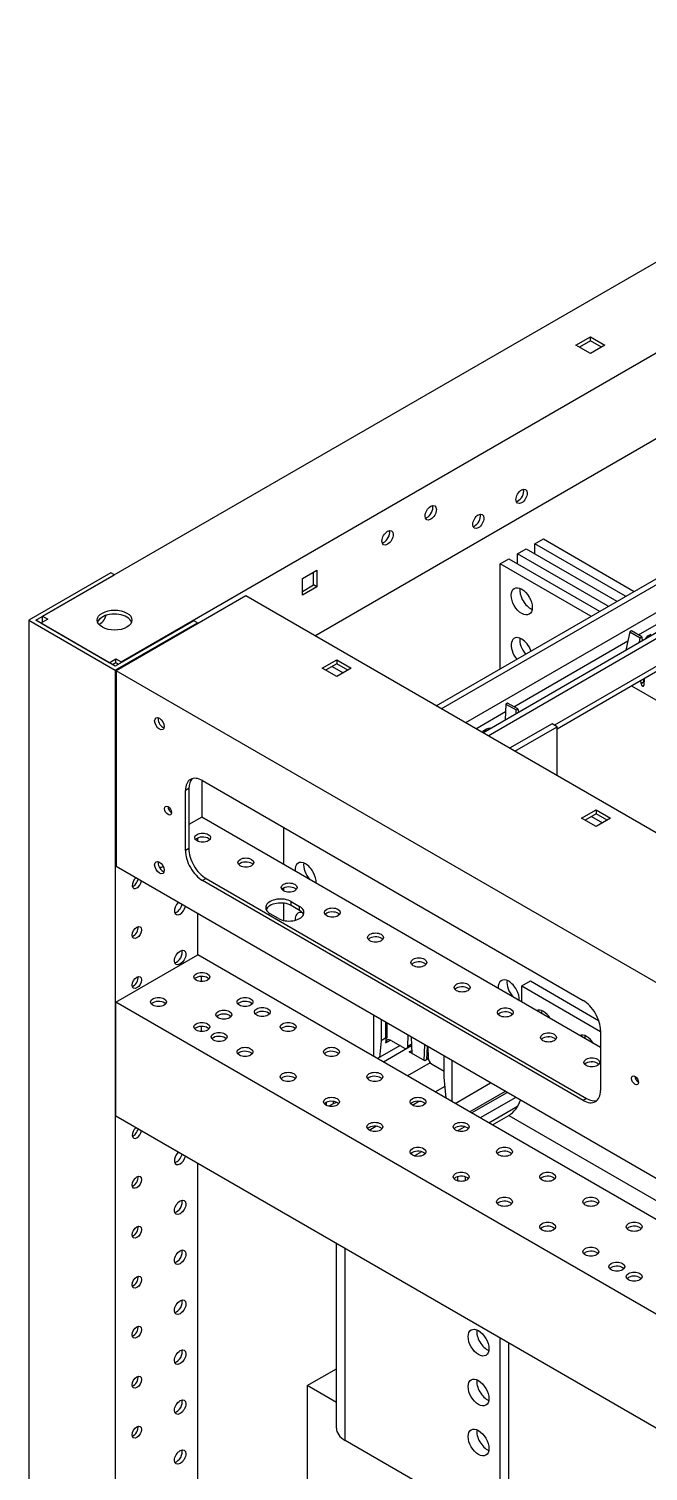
# Model space of a CAD drawing. Header units: millimetres. Extents: x -116965 to 323937, y 291661 to 566926.
# Drawn here: x -19678.8 to -19547.1, y 325486.2 to 325792.7 of the extents above; entities that cross this region are included whole.
import ezdxf

# ---------------------------------------------------------------- set-up
doc = ezdxf.new("R2010")
doc.units = ezdxf.units.MM
doc.layers.add('ALPHA', color=255, linetype='Continuous')

msp = doc.modelspace()

# ---------------------------------------------------------------- linework, layer by layer
at = {"layer": 'ALPHA'}
for p, q in [((-19675.863511, 325667.842446), (-19459.658541, 325792.668443)), ((-19659.170134, 325658.20452), (-19442.965164, 325783.030518)), ((-19617.988235, 325663.724037), (-19458.224529, 325755.963656)), ((-19592.212778, 325648.842571), (-19439.98683, 325736.730263)), ((-19591.109692, 325648.205703), (-19438.883744, 325736.093395)), ((-19437.780657, 325730.786167), (-19585.961954, 325645.233656)), ((-19582.284999, 325643.110765), (-19430.059051, 325730.998457)), ((-19581.181913, 325642.473897), (-19428.955965, 325730.361589)), ((-19562.50298, 325725.436482), (-19559.414337, 325727.21971)), ((-19559.414337, 325726.370554), (-19561.767589, 325725.011904)), ((-19559.414337, 325727.21971), (-19556.325695, 325725.436482)), ((-19559.414337, 325726.370554), (-19559.414337, 325727.21971)), ((-19557.061086, 325725.011904), (-19559.414337, 325726.370554)), ((-19559.414337, 325723.653253), (-19562.50298, 325725.436482)), ((-19556.325695, 325725.436482), (-19559.414337, 325723.653253)), ((-19571.254133, 325683.233407), (-19569.415656, 325684.294852)), ((-19569.415656, 325684.294852), (-19550.111641, 325673.149674)), ((-19574.931089, 325681.110515), (-19573.092611, 325682.171961)), ((-19574.931089, 325678.987624), (-19574.931089, 325681.110515)), ((-19555.627073, 325669.965337), (-19574.931089, 325681.110515)), ((-19573.092611, 325682.171961), (-19553.788596, 325671.026783)), ((-19571.254133, 325681.110515), (-19571.254133, 325683.233407)), ((-19551.950118, 325672.088228), (-19571.254133, 325683.233407)), ((-19620.635643, 325675.866974), (-19617.547, 325677.650203)), ((-19617.547, 325677.650203), (-19617.547, 325674.083746)), ((-19578.608044, 325678.987624), (-19576.769566, 325680.04907)), ((-19578.608044, 325656.697268), (-19578.608044, 325678.987624)), ((-19559.304029, 325667.842446), (-19578.608044, 325678.987624)), ((-19576.769566, 325680.04907), (-19557.465551, 325668.903892)), ((-19661.339537, 325677.077022), (-19678.805075, 325666.99329)), ((-19677.334293, 325666.99329), (-19660.604146, 325676.652444)), ((-19660.604146, 325676.652444), (-19661.339537, 325677.077022)), ((-19620.635643, 325672.300517), (-19620.635643, 325675.866974)), ((-19620.635643, 325673.149674), (-19618.282391, 325674.508324)), ((-19618.282391, 325674.508324), (-19618.282391, 325677.225625)), ((-19617.547, 325674.083746), (-19618.282391, 325674.508324)), ((-19632.659286, 325672.194373), (-19660.236451, 325656.27269)), ((-19412.04197, 325544.820906), (-19632.659286, 325672.194373)), ((-19617.547, 325674.083746), (-19620.635643, 325672.300517)), ((-19549.192402, 325663.915098), (-19531.516546, 325674.120257)), ((-19678.805075, 325666.99329), (-19660.420298, 325656.378834)), ((-19678.805075, 325666.99329), (-19678.805075, 325157.499423)), ((-19660.420298, 325657.227991), (-19677.334293, 325666.99329)), ((-19674.760424, 325667.205579), (-19676.231206, 325666.356422)), ((-19661.744002, 325657.992231), (-19676.231206, 325666.356422)), ((-19675.863511, 325666.568711), (-19675.863511, 325667.842446)), ((-19675.863511, 325667.842446), (-19674.760424, 325667.205579)), ((-19643.690152, 325666.887145), (-19660.420298, 325657.227991)), ((-19660.420298, 325656.378834), (-19642.954761, 325666.462567)), ((-19642.954761, 325666.462567), (-19643.690152, 325666.887145)), ((-19642.954761, 325666.462567), (-19642.954761, 325666.250278)), ((-19575.66648, 325648.630282), (-19551.468248, 325662.601137)), ((-19551.030879, 325664.551965), (-19551.898961, 325660.679996)), ((-19550.663184, 325664.764254), (-19551.030879, 325664.551965)), ((-19551.030879, 325664.551965), (-19548.824706, 325663.27823)), ((-19548.457011, 325663.490519), (-19550.663184, 325664.764254)), ((-19548.963884, 325662.348719), (-19548.824706, 325663.27823)), ((-19548.824706, 325663.27823), (-19548.457011, 325663.490519)), ((-19548.457011, 325663.490519), (-19548.426369, 325662.659054)), ((-19546.581764, 325664.000013), (-19547.133307, 325663.681579)), ((-19551.898961, 325660.679996), (-19551.899978, 325660.653565)), ((-19551.876579, 325660.667074), (-19551.898961, 325660.679996)), ((-19661.744002, 325657.992231), (-19660.27322, 325658.841388)), ((-19660.27322, 325657.992231), (-19661.008611, 325657.567653)), ((-19660.420298, 325656.378834), (-19660.420298, 325146.884968)), ((-19660.27322, 325658.841388), (-19659.170134, 325658.20452)), ((-19660.27322, 325657.992231), (-19660.27322, 325658.841388)), ((-19659.905525, 325657.779942), (-19660.27322, 325657.992231)), ((-19660.236451, 325656.27269), (-19660.236451, 325614.664024)), ((-19439.619135, 325528.899223), (-19660.236451, 325656.27269)), ((-19659.905525, 325657.525195), (-19659.905525, 325657.779942)), ((-19659.170134, 325658.20452), (-19659.170134, 325657.949773)), ((-19616.443914, 325656.803412), (-19613.355271, 325658.586641)), ((-19613.355271, 325655.020184), (-19616.443914, 325656.803412)), ((-19613.355271, 325657.737484), (-19615.708522, 325656.378834)), ((-19614.348049, 325657.164304), (-19611.994798, 325655.805653)), ((-19613.355271, 325658.586641), (-19613.355271, 325657.737484)), ((-19613.355271, 325658.586641), (-19610.266629, 325656.803412)), ((-19611.00202, 325656.378834), (-19613.355271, 325657.737484)), ((-19610.266629, 325656.803412), (-19613.355271, 325655.020184)), ((-19544.109442, 325657.933603), (-19567.025635, 325644.702933)), ((-19566.474092, 325643.96617), (-19544.21677, 325656.816441)), ((-19550.668596, 325653.091477), (-19544.507961, 325649.534633)), ((-19548.652328, 325653.505721), (-19548.679386, 325654.239949)), ((-19548.100784, 325653.824155), (-19548.652328, 325653.505721)), ((-19548.376816, 325653.042053), (-19548.048432, 325653.231645)), ((-19548.326209, 325653.012835), (-19548.376816, 325653.042053)), ((-19548.050263, 325653.172152), (-19548.326209, 325653.012835)), ((-19548.127842, 325654.558382), (-19548.100784, 325653.824155)), ((-19548.113295, 325654.163643), (-19548.021379, 325654.110575)), ((-19548.00542, 325654.629063), (-19548.050605, 325653.161035)), ((-19583.755781, 325643.959921), (-19577.478487, 325647.584118)), ((-19577.397306, 325649.204996), (-19577.56608, 325645.835234)), ((-19577.02961, 325649.417285), (-19577.397306, 325649.204996)), ((-19577.397306, 325649.204996), (-19575.228459, 325647.952812)), ((-19574.860764, 325648.165101), (-19577.02961, 325649.417285)), ((-19575.228459, 325647.952812), (-19574.860764, 325648.165101)), ((-19575.205868, 325647.197903), (-19575.228459, 325647.952812)), ((-19574.860764, 325648.165101), (-19574.683359, 325647.499573)), ((-19581.512839, 325643.832548), (-19582.064382, 325643.514114)), ((-19567.577178, 325645.021367), (-19576.585718, 325639.820283)), ((-19575.482632, 325639.183416), (-19566.474092, 325644.384499)), ((-19566.474092, 325644.384499), (-19567.577178, 325645.021367)), ((-19566.474092, 325633.982333), (-19566.474092, 325644.384499)), ((-19642.035522, 325633.021721), (-19642.035522, 325625.172335)), ((-19641.851674, 325632.920887), (-19560.958659, 325586.217283)), ((-19644.793239, 325631.222574), (-19645.52863, 325630.797996)), ((-19645.52863, 325618.06065), (-19645.52863, 325630.797996)), ((-19644.793239, 325631.222574), (-19644.793239, 325618.485228)), ((-19561.289585, 325624.960046), (-19558.200942, 325626.743274)), ((-19558.200942, 325625.894118), (-19560.554194, 325624.535467)), ((-19559.19372, 325625.320937), (-19556.840469, 325623.962287)), ((-19558.200942, 325626.743274), (-19558.200942, 325625.894118)), ((-19558.200942, 325626.743274), (-19555.1123, 325624.960046)), ((-19555.847691, 325624.535467), (-19558.200942, 325625.894118)), ((-19642.035522, 325625.172335), (-19644.793239, 325623.580166)), ((-19557.281703, 325576.239695), (-19642.035522, 325625.172335)), ((-19624.569985, 325615.088602), (-19624.569985, 325622.943299)), ((-19558.200942, 325623.176817), (-19561.289585, 325624.960046)), ((-19555.1123, 325624.960046), (-19558.200942, 325623.176817)), ((-19642.954761, 325620.710463), (-19642.954761, 325620.081197)), ((-19644.793239, 325618.485228), (-19645.52863, 325618.06065)), ((-19439.619135, 325487.290557), (-19660.236451, 325614.664024)), ((-19641.116283, 325612.116554), (-19641.851674, 325611.691976)), ((-19560.958659, 325564.988372), (-19641.851674, 325611.691976)), ((-19641.116283, 325612.116554), (-19560.223268, 325565.41295)), ((-19624.569985, 325609.466741), (-19624.569985, 325610.096007)), ((-19624.569985, 325603.195178), (-19624.569985, 325606.87617)), ((-19623.025663, 325606.384748), (-19623.025663, 325607.233905)), ((-19623.025663, 325607.233905), (-19621.260725, 325606.214917)), ((-19642.954761, 325604.686436), (-19642.954761, 325595.876437)), ((-19625.74661, 325603.62499), (-19627.511549, 325604.643978)), ((-19621.260725, 325605.365761), (-19623.025663, 325606.384748)), ((-19621.260725, 325605.365761), (-19621.260725, 325606.214917)), ((-19660.328375, 325585.845777), (-19642.862837, 325595.92951)), ((-19439.802983, 325478.692848), (-19642.862837, 325595.92951)), ((-19642.127446, 325590.231799), (-19642.127446, 325591.331198)), ((-19574.01185, 325589.295475), (-19572.173372, 325590.356921)), ((-19574.01185, 325585.898849), (-19574.01185, 325589.295475)), ((-19574.01185, 325589.295475), (-19557.281703, 325579.63632)), ((-19572.173372, 325590.356921), (-19557.675033, 325581.9863)), ((-19439.894907, 325458.578455), (-19660.328375, 325585.845777)), ((-19660.328375, 325561.644818), (-19660.328375, 325585.845777)), ((-19605.449817, 325574.329093), (-19605.449817, 325583.032946)), ((-19642.127446, 325579.617344), (-19642.127446, 325580.716742)), ((-19603.883434, 325582.128595), (-19603.883434, 325577.670523)), ((-19602.964196, 325581.597872), (-19602.964196, 325578.201246)), ((-19602.5965, 325578.201246), (-19602.5965, 325581.385583)), ((-19557.281703, 325579.84861), (-19557.281703, 325567.111263)), ((-19599.865886, 325576.624725), (-19604.645928, 325573.864967)), ((-19603.882974, 325577.670258), (-19604.22522, 325574.107863)), ((-19602.964196, 325578.201246), (-19603.883434, 325577.670523)), ((-19603.883434, 325577.670523), (-19603.882974, 325577.670258)), ((-19602.950739, 325578.208484), (-19603.882974, 325577.670258)), ((-19603.427492, 325573.161503), (-19597.437119, 325576.620046)), ((-19602.883708, 325577.226472), (-19602.785839, 325578.245179)), ((-19602.883708, 325577.226472), (-19601.901968, 325577.79328)), ((-19601.786664, 325577.733687), (-19598.963883, 325576.103954)), ((-19597.437612, 325576.633415), (-19598.443883, 325576.052444)), ((-19598.22894, 325576.499156), (-19598.157423, 325578.82268)), ((-19597.449253, 325576.949308), (-19598.22894, 325576.499156)), ((-19597.504397, 325578.445655), (-19597.376502, 325574.97519)), ((-19594.77066, 325573.470706), (-19594.642766, 325576.793492)), ((-19594.115203, 325576.488904), (-19594.226747, 325573.590906)), ((-19593.98974, 325576.416467), (-19593.918222, 325574.010361)), ((-19597.912059, 325575.284394), (-19597.398817, 325575.580714)), ((-19594.602799, 325573.373792), (-19597.912059, 325575.284394)), ((-19593.889303, 325573.785729), (-19594.602799, 325573.373792)), ((-19593.895319, 325573.814484), (-19594.211124, 325573.996814)), ((-19593.947002, 325574.978615), (-19594.168414, 325575.106447)), ((-19593.957639, 325575.336489), (-19594.15517, 325575.450533)), ((-19590.469902, 325569.926216), (-19590.469902, 325574.384288)), ((-19588.903519, 325573.479936), (-19588.903519, 325564.776083)), ((-19593.44974, 325572.978065), (-19598.279755, 325570.189455)), ((-19593.183279, 325572.766521), (-19590.469902, 325571.199951)), ((-19592.396626, 325566.792829), (-19590.303857, 325568.00109)), ((-19590.469902, 325569.926748), (-19590.470361, 325569.926482)), ((-19590.470361, 325569.926482), (-19590.469902, 325569.926216)), ((-19590.083898, 325565.457575), (-19590.470361, 325569.926482)), ((-19588.168128, 325564.351504), (-19580.630369, 325568.703431)), ((-19615.579829, 325564.550714), (-19615.579829, 325563.940006)), ((-19614.109047, 325564.255974), (-19614.994681, 325563.744653)), ((-19614.109047, 325564.775434), (-19614.109047, 325564.255974)), ((-19597.268592, 325563.979998), (-19595.867033, 325564.789189)), ((-19577.504957, 325566.898974), (-19585.042716, 325562.547047)), ((-19584.67502, 325562.334758), (-19577.137262, 325566.686685)), ((-19575.298784, 325565.625239), (-19582.836542, 325561.273312)), ((-19560.223268, 325565.41295), (-19560.958659, 325564.988372)), ((-19439.894907, 325434.377496), (-19660.328375, 325561.644818)), ((-19580.998065, 325560.211867), (-19574.89468, 325563.735658)), ((-19580.262674, 325559.787289), (-19576.769566, 325561.804035)), ((-19576.769566, 325561.804035), (-19530.807625, 325535.267896)), ((-19606.46098, 325558.672771), (-19605.059421, 325559.481961)), ((-19586.111853, 325559.382311), (-19587.650533, 325558.493953)), ((-19595.304241, 325554.075083), (-19596.842921, 325553.186726)), ((-19642.954761, 325551.614158), (-19642.954761, 325156.9687)), ((-19587.616584, 325547.869752), (-19587.616584, 325548.777601)), ((-19585.961954, 325547.929496), (-19585.961954, 325548.717858)), ((-19613.420599, 325495.357543), (-19613.420599, 325534.562602)), ((-19611.516793, 325492.703929), (-19611.516793, 325533.463439)), ((-19578.608044, 325473.704054), (-19578.608044, 325514.463563)), ((-19576.769566, 325474.7655), (-19576.769566, 325513.402118)), ((-19619.606095, 325504.379831), (-19613.420599, 325507.951028)), ((-19613.420599, 325500.808633), (-19619.606095, 325504.379831)), ((-19619.606095, 325504.379831), (-19619.606095, 325479.754294)), ((-19578.608044, 325473.704054), (-19611.516793, 325492.703929))]:
    msp.add_line(p, q, dxfattribs=at)
for centre, major_axis, start_param, end_param in [((-19574.048619, 325693.338368), (0.845, 1.463583), 2.3561944902, 8.6393797974), ((-19574.78401, 325693.762947), (0.845, 1.463583), 3.5917893435, 5.4977871438), ((-19574.78401, 325693.762947), (0.845, 1.463583), 5.4977871438, 5.8329886172), ((-19593.352634, 325689.835598), (0.845, 1.463583), 2.3561944902, 8.6393797974), ((-19594.088026, 325690.260176), (0.845, 1.463583), 3.5917893435, 5.4977871438), ((-19594.088026, 325690.260176), (0.845, 1.463583), 5.4977871438, 5.8329886172), ((-19583.241008, 325688.031141), (0.845, 1.463583), 2.3561944902, 8.6393797974), ((-19583.976399, 325688.455719), (0.845, 1.463583), 5.4977871438, 5.8329886172), ((-19583.976399, 325688.455719), (0.845, 1.463583), 3.5917893435, 5.4977871438), ((-19602.545023, 325684.52837), (0.845, 1.463583), 2.3561944902, 8.6393797974), ((-19603.280414, 325684.952948), (0.845, 1.463583), 3.5917893435, 5.4977871438), ((-19603.280414, 325684.952948), (0.845, 1.463583), 5.4977871438, 5.8329886172), ((-19574.01185, 325671.026783), (-1.586, 2.747033), 0.7853981634, 7.0685834706), ((-19572.173372, 325672.088228), (-1.586, 2.747033), 0.6182324985, 2.3561944902), ((-19660.567377, 325667.035747), (-3.692, 0), 2.3561944902, 8.6393797974), ((-19660.567377, 325666.186591), (-3.692, 0), 3.926990817, 6.0826591128), ((-19572.173372, 325672.088228), (-1.586, 2.747033), 2.3561944902, 2.5233601551), ((-19664.281101, 325668.16088), (0.845, 1.463583), 4.1806584906, 4.4973423241), ((-19664.281101, 325668.16088), (0.845, 1.463583), 4.1806584906, 4.4973423241), ((-19663.54571, 325667.736302), (0.845, 1.463583), 3.5682601432, 5.2319157667), ((-19660.567377, 325666.186591), (-3.692, 0), 3.342118848, 3.926990817), ((-19574.01185, 325660.412327), (-1.586, 2.747033), 5.4977871438, 8.147997263), ((-19572.173372, 325661.473773), (-1.586, 2.747033), 0.6182324985, 1.8648119558), ((-19574.01185, 325660.412327), (-1.586, 2.747033), 4.4183733513, 5.4977871438), ((-19545.515447, 325662.747507), (-2.288, 0), 5.4977871438, 6.048268686), ((-19548.376816, 325653.360486), (-0.195, 0.33775), 0.8288490588, 2.3561944902), ((-19548.326209, 325653.331268), (-0.195, 0.33775), 2.3561944902, 3.8920842319), ((-19547.825273, 325653.67892), (-0.195, 0.33775), 0.8288490588, 1.4798786113), ((-19651.044063, 325645.021367), (-0.715, 1.238416), 0.7853981634, 7.0685834706), ((-19650.308671, 325645.445945), (-0.715, 1.238416), 0.5401439777, 0.7853981634), ((-19650.308671, 325645.445945), (-0.715, 1.238416), 0.7853981634, 2.6014486759), ((-19580.446522, 325643.216909), (-1.508, 0), 4.8150711722, 6.1805031154), ((-19580.446522, 325642.580042), (-2.288, 0), 5.4977871438, 5.785845281), ((-19641.851674, 325628.675105), (-2.6, 4.503332), 5.4977871438, 7.0685834706), ((-19641.116283, 325629.099683), (-2.6, 4.503332), 0.1418970546, 0.7853981634), ((-19649.205585, 325626.552214), (-0.52, 0.900666), 0.7853981634, 7.0685834706), ((-19648.470194, 325626.976792), (-0.52, 0.900666), 0.7853981634, 2.3561944902), ((-19641.851674, 325620.820408), (-1.69, 0), 2.3561944902, 8.6393797974), ((-19641.851674, 325619.971252), (-1.69, 0), 5.4977871438, 5.8329886172), ((-19641.851674, 325619.971252), (-1.69, 0), 3.5917893435, 5.4977871438), ((-19641.851674, 325615.937758), (-2.6, 4.503332), 0.7853981634, 2.3561944902), ((-19641.116283, 325616.362337), (-2.6, 4.503332), 0.7853981634, 2.3561944902), ((-19632.659286, 325615.51318), (-1.69, 0), 2.3561944902, 8.6393797974), ((-19651.044063, 325614.451735), (-0.715, 1.238416), 0.7853981634, 7.0685834706), ((-19650.308671, 325614.876313), (-0.715, 1.238416), 0.5401439777, 0.7853981634), ((-19650.308671, 325614.876313), (-0.715, 1.238416), 0.7853981634, 2.6014486759), ((-19651.044063, 325614.664024), (-1.69, 0), 4.7338598269, 4.869520722), ((-19651.044063, 325615.51318), (-1.69, 0), 1.5585621367, 2.0777960845), ((-19632.659286, 325614.664024), (-1.69, 0), 5.4977871438, 5.8329886172), ((-19632.659286, 325614.664024), (-1.69, 0), 3.5917893435, 5.4977871438), ((-19619.973791, 325612.647277), (-1.586, 2.747033), 5.4977871438, 7.1506427468), ((-19618.135313, 325613.708723), (-1.586, 2.747033), 0.6182324985, 1.9089433179), ((-19619.973791, 325612.647277), (-1.586, 2.747033), 3.8449315408, 5.4977871438), ((-19655.824104, 325611.267398), (0.702, 1.2159), 1.0195107284, 3.926990817), ((-19656.559495, 325611.691976), (0.702, 1.2159), 3.692878252, 5.2636745788), ((-19655.824104, 325611.267398), (0.702, 1.2159), 3.926990817, 5.2636745788), ((-19623.466898, 325610.205952), (-1.69, 0), 2.3561944902, 8.6393797974), ((-19623.466898, 325609.356796), (-1.69, 0), 5.4977871438, 5.8329886172), ((-19623.466898, 325609.356796), (-1.69, 0), 3.5917893435, 5.4977871438), ((-19646.631716, 325605.96017), (0.845, 1.463583), 1.1205996369, 3.926990817), ((-19625.268606, 325605.938941), (-3.172, 0), 3.926990817, 7.0685834706), ((-19625.268606, 325605.089785), (-3.172, 0), 3.926990817, 6.0492182714), ((-19647.367107, 325606.384748), (0.845, 1.463583), 3.5917893435, 5.1625856703), ((-19646.631716, 325605.96017), (0.845, 1.463583), 3.926990817, 5.1625856703), ((-19623.503668, 325604.919954), (-3.172, 0), 0.7853981634, 3.926990817), ((-19619.973791, 325602.032822), (-1.586, 2.747033), 5.8148883434, 7.0997778583), ((-19623.503668, 325604.070797), (-3.172, 0), 3.3755596893, 3.926990817), ((-19614.27451, 325604.898725), (-1.69, 0), 2.3561944902, 8.6393797974), ((-19614.27451, 325604.049568), (-1.69, 0), 5.4977871438, 5.8329886172), ((-19614.27451, 325604.049568), (-1.69, 0), 3.5917893435, 5.4977871438), ((-19655.824104, 325600.652942), (0.702, 1.2159), 2.3561944902, 8.6393797974), ((-19656.559495, 325601.077521), (0.702, 1.2159), 3.692878252, 5.7318997087), ((-19605.082122, 325599.591497), (-1.69, 0), 2.3561944902, 8.6393797974), ((-19605.082122, 325598.74234), (-1.69, 0), 5.4977871438, 5.8329886172), ((-19605.082122, 325598.74234), (-1.69, 0), 3.5917893435, 5.4977871438), ((-19646.631716, 325595.345715), (0.845, 1.463583), 2.3561944902, 8.6393797974), ((-19647.367107, 325595.770293), (0.845, 1.463583), 3.5917893435, 5.8329886172), ((-19595.889734, 325594.284269), (-1.69, 0), 2.3561944902, 8.6393797974), ((-19655.824104, 325590.038487), (0.702, 1.2159), 2.3561944902, 8.6393797974), ((-19642.035522, 325591.206077), (-1.69, 0), 5.4977871438, 11.780972451), ((-19595.889734, 325593.435113), (-1.69, 0), 5.4977871438, 5.8329886172), ((-19595.889734, 325593.435113), (-1.69, 0), 3.5917893435, 5.4977871438), ((-19656.559495, 325590.463065), (0.702, 1.2159), 3.692878252, 5.7318997087), ((-19642.035522, 325590.356921), (-1.69, 0), 5.4977871438, 5.8329886172), ((-19642.035522, 325590.356921), (-1.69, 0), 3.5917893435, 5.4977871438), ((-19586.697345, 325588.977041), (-1.69, 0), 2.3561944902, 8.6393797974), ((-19586.697345, 325588.127885), (-1.69, 0), 5.4977871438, 5.8329886172), ((-19586.697345, 325588.127885), (-1.69, 0), 3.5917893435, 5.4977871438), ((-19576.769566, 325587.703307), (-1.586, 2.747033), 5.4977871438, 7.1506427468), ((-19574.931089, 325588.764752), (-1.586, 2.747033), 0.6182324985, 1.9089433179), ((-19576.769566, 325587.703307), (-1.586, 2.747033), 3.8449315408, 5.4977871438), ((-19651.22791, 325585.898849), (-1.69, 0), 5.4977871438, 11.780972451), ((-19651.22791, 325585.049693), (-1.69, 0), 5.4977871438, 5.8329886172), ((-19651.22791, 325585.049693), (-1.69, 0), 3.5917893435, 5.4977871438), ((-19632.843134, 325585.898849), (-1.69, 0), 5.4977871438, 11.780972451), ((-19632.843134, 325585.049693), (-1.69, 0), 5.4977871438, 5.8329886172), ((-19632.843134, 325585.049693), (-1.69, 0), 3.5917893435, 5.4977871438), ((-19560.958659, 325581.971501), (-2.6, 4.503332), 3.926990817, 5.4977871438), ((-19637.347404, 325583.192163), (-1.69, 0), 2.3561944902, 8.6393797974), ((-19637.347404, 325582.343007), (-1.69, 0), 3.5917893435, 5.8329886172), ((-19629.166179, 325583.775958), (-1.69, 0), 5.4977871438, 11.780972451), ((-19629.166179, 325582.926802), (-1.69, 0), 5.4977871438, 5.8329886172), ((-19629.166179, 325582.926802), (-1.69, 0), 3.5917893435, 5.4977871438), ((-19577.504957, 325583.669814), (-1.69, 0), 2.3561944902, 8.6393797974), ((-19577.504957, 325582.820657), (-1.69, 0), 5.4977871438, 5.8329886172), ((-19577.504957, 325582.820657), (-1.69, 0), 3.5917893435, 5.4977871438), ((-19569.415656, 325581.334633), (-1.56, 2.701999), 5.4977871438, 6.2205213916), ((-19567.577178, 325582.396079), (-1.56, 2.701999), 0.6301372461, 0.86882825), ((-19569.415656, 325581.334633), (-1.56, 2.701999), 4.775052896, 5.4977871438), ((-19642.035522, 325580.591621), (-1.69, 0), 5.4977871438, 11.780972451), ((-19642.035522, 325579.742465), (-1.69, 0), 5.4977871438, 5.8329886172), ((-19642.035522, 325579.742465), (-1.69, 0), 3.5917893435, 5.4977871438), ((-19638.358567, 325578.46873), (-1.69, 0), 5.4977871438, 11.780972451), ((-19623.650746, 325580.591621), (-1.69, 0), 5.4977871438, 11.780972451), ((-19623.650746, 325579.742465), (-1.69, 0), 5.4977871438, 5.8329886172), ((-19623.650746, 325579.742465), (-1.69, 0), 3.5917893435, 5.4977871438), ((-19568.312569, 325578.362586), (-1.69, 0), 2.3561944902, 8.6393797974), ((-19638.358567, 325577.619574), (-1.69, 0), 5.4977871438, 5.8329886172), ((-19638.358567, 325577.619574), (-1.69, 0), 3.5917893435, 5.4977871438), ((-19632.843134, 325575.284394), (-1.69, 0), 5.4977871438, 11.780972451), ((-19614.458358, 325575.284394), (-1.69, 0), 5.4977871438, 11.780972451), ((-19602.780348, 325578.095101), (-0.26, 0), 5.427038432, 5.4977871438), ((-19602.780348, 325578.095101), (-0.26, 0), 3.926990817, 5.427038432), ((-19601.786664, 325576.459952), (-0.78, 1.351), 5.4977871438, 6.9638637155), ((-19598.963883, 325576.95311), (-0.52, 0.900666), 2.3561944902, 3.8920842319), ((-19568.312569, 325577.513429), (-1.69, 0), 5.4977871438, 5.8329886172), ((-19568.312569, 325577.513429), (-1.69, 0), 3.5917893435, 5.4977871438), ((-19569.415656, 325581.334633), (-1.56, 2.701999), 2.8157657376, 2.861430972), ((-19560.223268, 325576.027406), (-1.56, 2.701999), 5.4977871438, 6.2205213916), ((-19558.38479, 325577.088851), (-1.56, 2.701999), 0.6301372461, 0.86882825), ((-19560.223268, 325576.027406), (-1.56, 2.701999), 4.775052896, 5.4977871438), ((-19632.843134, 325574.435237), (-1.69, 0), 5.4977871438, 5.8329886172), ((-19632.843134, 325574.435237), (-1.69, 0), 3.5917893435, 5.4977871438), ((-19614.458358, 325574.435237), (-1.69, 0), 5.4977871438, 5.8329886172), ((-19614.458358, 325574.435237), (-1.69, 0), 3.5917893435, 5.4977871438), ((-19593.183279, 325573.615677), (-0.52, 0.900666), 0.8203047484, 2.3561944902), ((-19559.120181, 325573.055358), (-1.69, 0), 2.3561944902, 8.6393797974), ((-19559.120181, 325572.206202), (-1.69, 0), 3.5917893435, 5.4977871438), ((-19560.223268, 325576.027406), (-1.56, 2.701999), 2.8157657376, 2.861430972), ((-19623.650746, 325569.977166), (-1.69, 0), 5.4977871438, 11.780972451), ((-19623.650746, 325569.128009), (-1.69, 0), 3.5917893435, 5.4977871438), ((-19605.26597, 325569.977166), (-1.69, 0), 5.4977871438, 11.780972451), ((-19605.26597, 325569.128009), (-1.69, 0), 3.5917893435, 5.4977871438), ((-19559.120181, 325572.206202), (-1.69, 0), 5.4977871438, 5.8329886172), ((-19549.927793, 325569.234154), (-0.52, 0.900666), 0.7853981634, 7.0685834706), ((-19549.192402, 325569.658732), (-0.52, 0.900666), 0.7853981634, 2.3561944902), ((-19623.650746, 325569.128009), (-1.69, 0), 5.4977871438, 5.8329886172), ((-19605.26597, 325569.128009), (-1.69, 0), 5.4977871438, 5.8329886172), ((-19560.958659, 325569.234154), (-2.6, 4.503332), 2.3561944902, 3.926990817), ((-19614.458358, 325564.669938), (-1.69, 0), 5.4977871438, 11.780972451), ((-19614.458358, 325563.820782), (-1.69, 0), 5.4977871438, 5.8329886172), ((-19614.458358, 325563.820782), (-1.69, 0), 3.5917893435, 5.4977871438), ((-19612.803728, 325563.502348), (-1.846, 0), 4.9826991464, 5.4977871438), ((-19596.073581, 325564.669938), (-1.69, 0), 5.4977871438, 11.780972451), ((-19596.073581, 325563.820782), (-1.69, 0), 5.4977871438, 5.8329886172), ((-19596.073581, 325563.820782), (-1.69, 0), 3.5917893435, 5.4977871438), ((-19576.769566, 325564.988372), (1.95, 3.377499), 3.926990817, 5.0486747211), ((-19560.223268, 325569.658732), (-2.6, 4.503332), 2.3561944902, 2.999695599), ((-19655.824104, 325558.19512), (0.702, 1.2159), 1.0195107284, 3.926990817), ((-19656.559495, 325558.619698), (0.702, 1.2159), 3.692878252, 5.2636745788), ((-19655.824104, 325558.19512), (0.702, 1.2159), 3.926990817, 5.2636745788), ((-19605.26597, 325559.36271), (-1.69, 0), 5.4977871438, 11.780972451), ((-19605.26597, 325558.513554), (-1.69, 0), 5.4977871438, 5.8329886172), ((-19605.26597, 325558.513554), (-1.69, 0), 3.5917893435, 5.4977871438), ((-19586.881193, 325559.36271), (-1.69, 0), 5.4977871438, 11.780972451), ((-19586.881193, 325558.513554), (-1.69, 0), 5.4977871438, 5.8329886172), ((-19586.881193, 325558.513554), (-1.69, 0), 3.5917893435, 5.4977871438), ((-19596.073581, 325554.055483), (-1.69, 0), 5.4977871438, 11.780972451), ((-19577.688805, 325554.055483), (-1.69, 0), 5.4977871438, 11.780972451), ((-19646.631716, 325552.887892), (0.845, 1.463583), 1.1205996369, 3.926990817), ((-19647.367107, 325553.312471), (0.845, 1.463583), 3.5917893435, 5.1625856703), ((-19646.631716, 325552.887892), (0.845, 1.463583), 3.926990817, 5.1625856703), ((-19596.073581, 325553.206326), (-1.69, 0), 5.4977871438, 5.8329886172), ((-19596.073581, 325553.206326), (-1.69, 0), 3.5917893435, 5.4977871438), ((-19577.688805, 325553.206326), (-1.69, 0), 5.4977871438, 5.8329886172), ((-19577.688805, 325553.206326), (-1.69, 0), 3.5917893435, 5.4977871438), ((-19655.824104, 325547.580665), (0.702, 1.2159), 2.3561944902, 8.6393797974), ((-19656.559495, 325548.005243), (0.702, 1.2159), 3.692878252, 5.7318997087), ((-19586.881193, 325548.748255), (-1.69, 0), 5.4977871438, 11.780972451), ((-19586.881193, 325547.899098), (-1.69, 0), 5.4977871438, 5.8329886172), ((-19586.881193, 325547.899098), (-1.69, 0), 3.5917893435, 5.4977871438), ((-19568.496417, 325548.748255), (-1.69, 0), 5.4977871438, 11.780972451), ((-19568.496417, 325547.899098), (-1.69, 0), 5.4977871438, 5.8329886172), ((-19568.496417, 325547.899098), (-1.69, 0), 3.5917893435, 5.4977871438), ((-19646.631716, 325542.273437), (0.845, 1.463583), 2.3561944902, 8.6393797974), ((-19647.367107, 325542.698015), (0.845, 1.463583), 3.5917893435, 5.8329886172), ((-19577.688805, 325543.441027), (-1.69, 0), 5.4977871438, 11.780972451), ((-19577.688805, 325542.591871), (-1.69, 0), 5.4977871438, 5.8329886172), ((-19577.688805, 325542.591871), (-1.69, 0), 3.5917893435, 5.4977871438), ((-19559.304029, 325543.441027), (-1.69, 0), 5.4977871438, 11.780972451), ((-19559.304029, 325542.591871), (-1.69, 0), 5.4977871438, 5.8329886172), ((-19559.304029, 325542.591871), (-1.69, 0), 3.5917893435, 5.4977871438), ((-19655.824104, 325536.966209), (0.702, 1.2159), 2.3561944902, 8.6393797974), ((-19656.559495, 325537.390787), (0.702, 1.2159), 3.692878252, 5.7318997087), ((-19568.496417, 325538.133799), (-1.69, 0), 5.4977871438, 11.780972451), ((-19568.496417, 325537.284643), (-1.69, 0), 5.4977871438, 5.8329886172), ((-19568.496417, 325537.284643), (-1.69, 0), 3.5917893435, 5.4977871438), ((-19550.111641, 325538.133799), (-1.69, 0), 5.4977871438, 11.780972451), ((-19550.111641, 325537.284643), (-1.69, 0), 5.4977871438, 5.8329886172), ((-19550.111641, 325537.284643), (-1.69, 0), 3.5917893435, 5.4977871438), ((-19646.631716, 325531.658981), (0.845, 1.463583), 2.3561944902, 8.6393797974), ((-19559.304029, 325532.826571), (-1.69, 0), 5.4977871438, 11.780972451), ((-19647.367107, 325532.08356), (0.845, 1.463583), 3.5917893435, 5.8329886172), ((-19559.304029, 325531.977415), (-1.69, 0), 5.4977871438, 5.8329886172), ((-19559.304029, 325531.977415), (-1.69, 0), 3.5917893435, 5.4977871438), ((-19553.788596, 325529.642235), (-1.69, 0), 5.4977871438, 11.780972451), ((-19655.824104, 325526.351754), (0.702, 1.2159), 2.3561944902, 8.6393797974), ((-19656.559495, 325526.776332), (0.702, 1.2159), 3.692878252, 5.7318997087), ((-19553.788596, 325528.793078), (-1.69, 0), 5.4977871438, 5.8329886172), ((-19553.788596, 325528.793078), (-1.69, 0), 3.5917893435, 5.4977871438), ((-19550.111641, 325527.519344), (-1.69, 0), 5.4977871438, 11.780972451), ((-19550.111641, 325526.670187), (-1.69, 0), 5.4977871438, 5.8329886172), ((-19550.111641, 325526.670187), (-1.69, 0), 3.5917893435, 5.4977871438), ((-19646.631716, 325521.044526), (0.845, 1.463583), 2.3561944902, 8.6393797974), ((-19647.367107, 325521.469104), (0.845, 1.463583), 3.5917893435, 5.8329886172), ((-19655.824104, 325515.737298), (0.702, 1.2159), 2.3561944902, 8.6393797974), ((-19656.559495, 325516.161876), (0.702, 1.2159), 3.692878252, 5.7318997087), ((-19583.204238, 325513.508262), (-1.56, 2.701999), 0.7853981634, 7.0685834706), ((-19581.36576, 325514.569708), (-1.56, 2.701999), 0.6301372461, 2.5114554075), ((-19581.36576, 325514.569708), (-1.56, 2.701999), 0.6301372461, 2.5114554075), ((-19646.631716, 325510.43007), (0.845, 1.463583), 2.3561944902, 8.6393797974), ((-19647.367107, 325510.854648), (0.845, 1.463583), 3.5917893435, 5.8329886172), ((-19655.824104, 325505.122842), (0.702, 1.2159), 2.3561944902, 8.6393797974), ((-19656.559495, 325505.547421), (0.702, 1.2159), 3.692878252, 5.7318997087), ((-19583.204238, 325502.893807), (-1.56, 2.701999), 0.7853981634, 7.0685834706), ((-19581.36576, 325503.955252), (-1.56, 2.701999), 0.6301372461, 2.5114554075), ((-19581.36576, 325503.955252), (-1.56, 2.701999), 0.6301372461, 2.5114554075), ((-19646.631716, 325499.815615), (0.845, 1.463583), 2.3561944902, 8.6393797974), ((-19647.367107, 325500.240193), (0.845, 1.463583), 3.5917893435, 5.8329886172), ((-19655.824104, 325494.508387), (0.702, 1.2159), 2.3561944902, 8.6393797974), ((-19656.559495, 325494.932965), (0.702, 1.2159), 3.692878252, 5.7318997087), ((-19606.920599, 325495.357543), (-6.5, 0), 0, 0.7853981634), ((-19583.204238, 325492.279351), (-1.56, 2.701999), 0.7853981634, 7.0685834706), ((-19581.36576, 325493.340797), (-1.56, 2.701999), 0.6301372461, 2.5114554075), ((-19581.36576, 325493.340797), (-1.56, 2.701999), 0.6301372461, 2.5114554075), ((-19646.631716, 325489.201159), (0.845, 1.463583), 2.3561944902, 8.6393797974), ((-19647.367107, 325489.625737), (0.845, 1.463583), 3.5917893435, 5.8329886172)]:
    msp.add_ellipse(centre, major_axis=major_axis, ratio=0.5773502692, start_param=start_param, end_param=end_param, dxfattribs=at)

doc.saveas('drawing.dxf')
